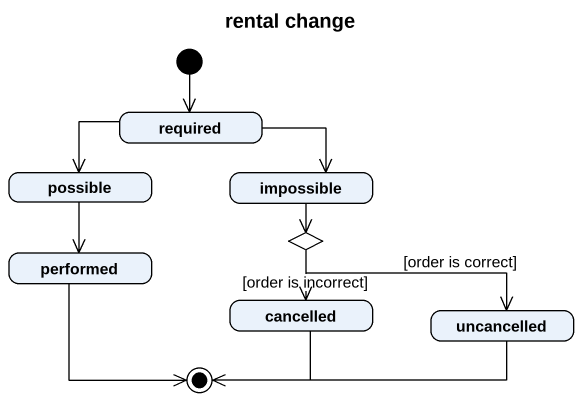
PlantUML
@startuml
title rental change
hide empty description
state required
state possible
state impossible
state performed
state choice1 <<choice>>
state cancelled
state uncancelled
[*] --> required
required -left-> possible
required -right-> impossible
possible --> performed
impossible --> choice1
choice1 --> cancelled : [order is incorrect]
choice1 -right-> uncancelled : [order is correct]
performed --> [*]
cancelled --> [*]
uncancelled -left-> [*]
@enduml
